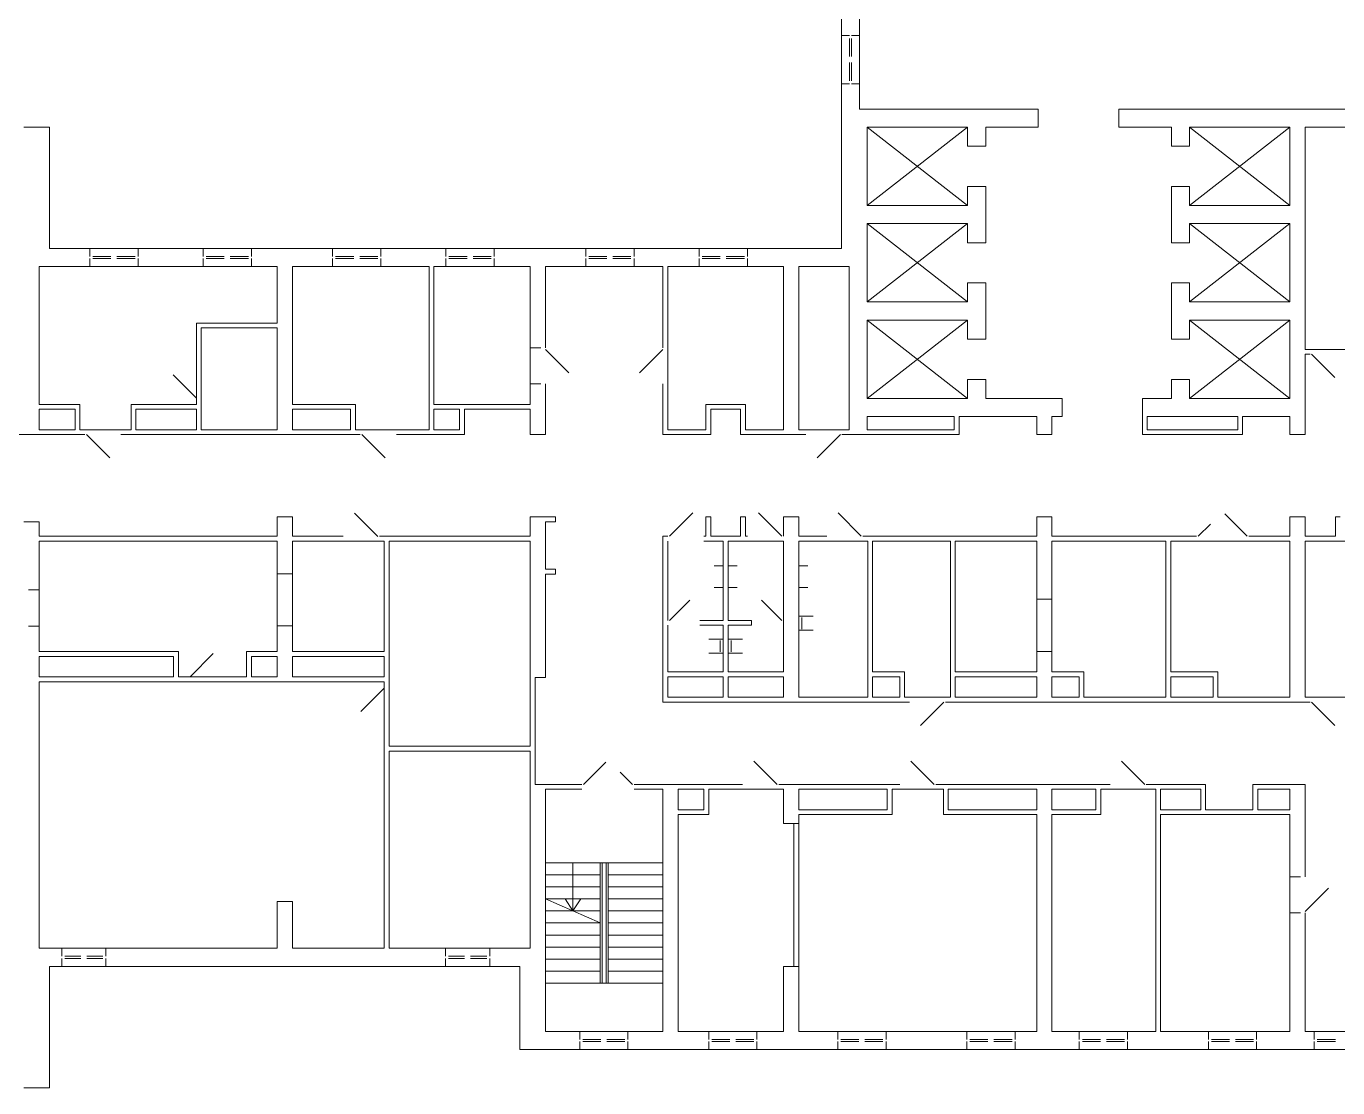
# Model space of a CAD drawing. Header units: millimetres. Extents: x 76266 to 164351, y 25374 to 87314.
# Drawn here: x 107254 to 139886, y 25374 to 51784 of the extents above; entities that cross this region are included whole.
import ezdxf

# ---------------------------------------------------------------- set-up
doc = ezdxf.new("R2010")
doc.units = ezdxf.units.MM
doc.header["$MEASUREMENT"] = 0
doc.layers.add('Новый_0_Ном._пера__255', color=255, linetype='Continuous', lineweight=18)
doc.layers.add('Новый_0_Ном._пера__7', color=7, linetype='Continuous', lineweight=18)

msp = doc.modelspace()

# ---------------------------------------------------------------- linework, layer by layer
at = {"layer": 'Новый_0_Ном._пера__255', "color": 255, "linetype": 'Continuous', "lineweight": 18, "flags": 128}
for points in [[(139076, 49274), (139076, 43744), (141826, 43744), (141826, 49274)], [(107576, 45804), (107576, 42374), (108591, 42374), (108591, 41744), (109861, 41744), (109861, 42374), (111489, 42374), (111489, 44398), (113496, 44398), (113496, 45804)], [(117276, 41744), (117276, 45804), (113876, 45804), (113876, 42374), (115444, 42374), (115444, 41744)], [(117396, 45804), (117396, 42374), (119796, 42374), (119796, 45804)], [(123216, 45804), (123216, 41744), (124166, 41744), (124166, 42374), (125146, 42374), (125146, 41744), (126096, 41744), (126096, 45804)], [(126476, 45804), (126476, 41744), (127726, 41744), (127726, 45804)], [(111609, 44278), (111609, 41744), (113496, 41744), (113496, 44278)], [(113496, 36224), (113496, 38974), (107576, 38974), (107576, 36224), (111039, 36224), (111039, 35594), (112736, 35594), (112736, 36224)], [(113876, 38974), (113876, 36224), (116161, 36224), (116161, 38974)], [(116281, 38974), (116281, 33872), (119796, 33872), (119796, 35580), (119796, 38974)], [(124716, 38974), (126096, 38974), (126096, 36999), (126096, 35719), (124716, 35719), (124716, 36879), (125296, 36879), (125296, 36999), (124716, 36999)], [(126476, 38974), (126476, 35089), (128192, 35089), (128192, 38974)], [(128312, 38974), (128312, 35719), (129107, 35719), (129107, 35089), (130247, 35089), (130247, 38974)], [(130367, 38974), (130367, 35719), (132396, 35719), (132396, 38974)], [(132776, 38974), (132776, 35719), (133571, 35719), (133571, 35089), (135611, 35089), (135611, 38974)], [(135731, 38974), (135731, 35719), (136905, 35719), (136905, 35089), (138696, 35089), (138696, 38974)], [(144996, 35719), (144996, 38974), (139076, 38974), (139076, 35089), (140216, 35089), (140216, 35719), (140716, 35719), (140716, 36367), (140836, 36367), (140836, 35089), (142252, 35089), (142252, 36210), (142372, 36210), (142372, 35719), (143037, 35719), (143037, 35989), (143937, 35989), (143937, 36312), (144057, 36312), (144057, 35719)], [(113496, 28844), (113496, 30004), (113876, 30004), (113876, 28844), (116161, 28844), (116161, 35474), (107576, 35474), (107576, 28844)], [(116281, 33752), (116281, 28844), (119796, 28844), (119796, 32919), (119796, 33752)], [(123476, 32169), (123476, 26774), (126096, 26774), (126096, 28389), (126356, 28389), (126356, 31951), (126096, 31951), (126096, 32799), (124236, 32799), (124236, 32169)], [(126476, 31951), (126476, 28389), (126476, 26774), (132396, 26774), (132396, 32169), (130076, 32169), (130076, 32799), (128796, 32799), (128796, 32169), (126476, 32169)], [(132776, 32169), (132776, 26774), (135356, 26774), (135356, 32799), (133990, 32799), (133990, 32169)], [(135476, 32169), (135476, 26774), (138696, 26774), (138696, 32169)]]:
    msp.add_lwpolyline(points, close=True, dxfattribs=at)
at = {"layer": 'Новый_0_Ном._пера__7', "color": 7, "linetype": 'Continuous', "lineweight": 18}
for p, q in [((127536, 51554), (127736, 51554)), ((127536, 51554), (127536, 50354)), ((127536, 51554), (127736, 51554)), ((127736, 51479), (127736, 51029)), ((127786, 51554), (127986, 51554)), ((127786, 51554), (127986, 51554)), ((127786, 51029), (127786, 51479)), ((127986, 51554), (127986, 50354)), ((127736, 50879), (127736, 50429)), ((127786, 50429), (127786, 50879)), ((127536, 50354), (127736, 50354)), ((127536, 50354), (127736, 50354)), ((127786, 50354), (127986, 50354)), ((127786, 50354), (127986, 50354)), ((132436, 49724), (132436, 49274)), ((132436, 49724), (132436, 49274)), ((134436, 49724), (134436, 49274)), ((134436, 49724), (134436, 49274)), ((128176, 47324), (130676, 49274)), ((130676, 47324), (128176, 49274)), ((136196, 47324), (138696, 49274)), ((138696, 47324), (136196, 49274)), ((131126, 48799), (130676, 48799)), ((131126, 48799), (130676, 48799)), ((135746, 48799), (136196, 48799)), ((135746, 48799), (136196, 48799)), ((131126, 47799), (130676, 47799)), ((131126, 47799), (130676, 47799)), ((135746, 47799), (136196, 47799)), ((135746, 47799), (136196, 47799)), ((128176, 44923), (130676, 46874)), ((130676, 44923), (128176, 46874)), ((136196, 44923), (138696, 46874)), ((138696, 44923), (136196, 46874)), ((131126, 46399), (130676, 46399)), ((131126, 46399), (130676, 46399)), ((135746, 46399), (136196, 46399)), ((135746, 46399), (136196, 46399)), ((108836, 46254), (108836, 46054)), ((110036, 46254), (108836, 46254)), ((108836, 46254), (108836, 46054)), ((109361, 46054), (108911, 46054)), ((109961, 46054), (109511, 46054)), ((110036, 46254), (110036, 46054)), ((110036, 46254), (110036, 46054)), ((111656, 46254), (111656, 46054)), ((112856, 46254), (111656, 46254)), ((111656, 46254), (111656, 46054)), ((112181, 46054), (111731, 46054)), ((112781, 46054), (112331, 46054)), ((112856, 46254), (112856, 46054)), ((112856, 46254), (112856, 46054)), ((114876, 46254), (114876, 46054)), ((116076, 46254), (114876, 46254)), ((114876, 46254), (114876, 46054)), ((115401, 46054), (114951, 46054)), ((116001, 46054), (115551, 46054)), ((116076, 46254), (116076, 46054)), ((116076, 46254), (116076, 46054)), ((117696, 46254), (117696, 46054)), ((118896, 46254), (117696, 46254)), ((117696, 46254), (117696, 46054)), ((118221, 46054), (117771, 46054)), ((118821, 46054), (118371, 46054)), ((118896, 46254), (118896, 46054)), ((118896, 46254), (118896, 46054)), ((121176, 46254), (121176, 46054)), ((122376, 46254), (121176, 46254)), ((121176, 46254), (121176, 46054)), ((121701, 46054), (121251, 46054)), ((122301, 46054), (121851, 46054)), ((122376, 46254), (122376, 46054)), ((122376, 46254), (122376, 46054)), ((123996, 46254), (123996, 46054)), ((125196, 46254), (123996, 46254)), ((123996, 46254), (123996, 46054)), ((124521, 46054), (124071, 46054)), ((125121, 46054), (124671, 46054)), ((125196, 46254), (125196, 46054)), ((125196, 46254), (125196, 46054)), ((108836, 46004), (108836, 45804)), ((108836, 46004), (108836, 45804)), ((110036, 45804), (108836, 45804)), ((108911, 46004), (109361, 46004)), ((109511, 46004), (109961, 46004)), ((110036, 46004), (110036, 45804)), ((110036, 46004), (110036, 45804)), ((111656, 46004), (111656, 45804)), ((111656, 46004), (111656, 45804)), ((112856, 45804), (111656, 45804)), ((111731, 46004), (112181, 46004)), ((112331, 46004), (112781, 46004)), ((112856, 46004), (112856, 45804)), ((112856, 46004), (112856, 45804)), ((114876, 46004), (114876, 45804)), ((114876, 46004), (114876, 45804)), ((116076, 45804), (114876, 45804)), ((114951, 46004), (115401, 46004)), ((115551, 46004), (116001, 46004)), ((116076, 46004), (116076, 45804)), ((116076, 46004), (116076, 45804)), ((117696, 46004), (117696, 45804)), ((117696, 46004), (117696, 45804)), ((118896, 45804), (117696, 45804)), ((117771, 46004), (118221, 46004)), ((118371, 46004), (118821, 46004)), ((118896, 46004), (118896, 45804)), ((118896, 46004), (118896, 45804)), ((121176, 46004), (121176, 45804)), ((121176, 46004), (121176, 45804)), ((122376, 45804), (121176, 45804)), ((121251, 46004), (121701, 46004)), ((121851, 46004), (122301, 46004)), ((122376, 46004), (122376, 45804)), ((122376, 46004), (122376, 45804)), ((123996, 46004), (123996, 45804)), ((123996, 46004), (123996, 45804)), ((125196, 45804), (123996, 45804)), ((124071, 46004), (124521, 46004)), ((124671, 46004), (125121, 46004)), ((125196, 46004), (125196, 45804)), ((125196, 46004), (125196, 45804)), ((131126, 45399), (130676, 45399)), ((131126, 45399), (130676, 45399)), ((135746, 45399), (136196, 45399)), ((135746, 45399), (136196, 45399)), ((128176, 42523), (130676, 44473)), ((130676, 42523), (128176, 44473)), ((136196, 42523), (138696, 44473)), ((138696, 42523), (136196, 44473)), ((120061, 43784), (119796, 43784)), ((120061, 43784), (119796, 43784)), ((120061, 43784), (119796, 43784)), ((120176, 43744), (120756, 43164)), ((123096, 43744), (122516, 43164)), ((131126, 43998), (130676, 43998)), ((131126, 43998), (130676, 43998)), ((135746, 43998), (136196, 43998)), ((135746, 43998), (136196, 43998)), ((139236, 43624), (139816, 43044)), ((111489, 42534), (110909, 43114)), ((120061, 42884), (119796, 42884)), ((120061, 42884), (119796, 42884)), ((120061, 42884), (119796, 42884)), ((131126, 42998), (130676, 42998)), ((131126, 42998), (130676, 42998)), ((135746, 42998), (136196, 42998)), ((135746, 42998), (136196, 42998)), ((133026, 42523), (133026, 42073)), ((133026, 42523), (133026, 42073)), ((135026, 42523), (135026, 42073)), ((135026, 42523), (135026, 42073)), ((108751, 41624), (109331, 41044)), ((113496, 41624), (113876, 41624)), ((113496, 41624), (113876, 41624)), ((115604, 41624), (116184, 41044)), ((119796, 41624), (120176, 41624)), ((119796, 41624), (120176, 41624)), ((126096, 41624), (126476, 41624)), ((126096, 41624), (126476, 41624)), ((127511, 41624), (126931, 41044)), ((132396, 41624), (132776, 41624)), ((132396, 41624), (132776, 41624)), ((138696, 41624), (139076, 41624)), ((138696, 41624), (139076, 41624)), ((113496, 39574), (113876, 39574)), ((113496, 39574), (113876, 39574)), ((116001, 39089), (115421, 39669)), ((119796, 39574), (120176, 39574)), ((119796, 39574), (120176, 39574)), ((123256, 39094), (123836, 39674)), ((126056, 39094), (125476, 39674)), ((126096, 39574), (126476, 39574)), ((126096, 39574), (126476, 39574)), ((128032, 39094), (127452, 39674)), ((132396, 39574), (132776, 39574)), ((132396, 39574), (132776, 39574)), ((137631, 39094), (137073, 39651)), ((138696, 39574), (139076, 39574)), ((138696, 39574), (139076, 39574)), ((136411, 39094), (136716, 39399)), ((124596, 38362), (124368, 38362)), ((124596, 37822), (124596, 38362)), ((124716, 37822), (124716, 38362)), ((124716, 38362), (124945, 38362)), ((126476, 37822), (126476, 38362)), ((126476, 38362), (126705, 38362)), ((113876, 38164), (113496, 38164)), ((113876, 38164), (113496, 38164)), ((124596, 38177), (124596, 38007)), ((124716, 38177), (124716, 38007)), ((126476, 38177), (126476, 38007)), ((107311, 37762), (107576, 37762)), ((107311, 37762), (107576, 37762)), ((107311, 37762), (107576, 37762)), ((124596, 37822), (124368, 37822)), ((124716, 37822), (124945, 37822)), ((126476, 37822), (126705, 37822)), ((132776, 37529), (132396, 37529)), ((132776, 37529), (132396, 37529)), ((123256, 36999), (123765, 37508)), ((126056, 36999), (125547, 37508)), ((126476, 36755), (126476, 37105)), ((126832, 37105), (126476, 37105)), ((126554, 37075), (126554, 36786)), ((107311, 36862), (107576, 36862)), ((107311, 36862), (107576, 36862)), ((107311, 36862), (107576, 36862)), ((113876, 36864), (113496, 36864)), ((113876, 36864), (113496, 36864)), ((126832, 36755), (126476, 36755)), ((124240, 36536), (124596, 36536)), ((124519, 36505), (124519, 36216)), ((124596, 36186), (124596, 36536)), ((124716, 36186), (124716, 36536)), ((125072, 36536), (124716, 36536)), ((124794, 36505), (124794, 36216)), ((132776, 36229), (132396, 36229)), ((132776, 36229), (132396, 36229)), ((111329, 35594), (111909, 36174)), ((124240, 36186), (124596, 36186)), ((125072, 36186), (124716, 36186)), ((113876, 35474), (113496, 35474)), ((113876, 35474), (113496, 35474)), ((116161, 35314), (115581, 34734)), ((126476, 34969), (126096, 34969)), ((126476, 34969), (126096, 34969)), ((130087, 34969), (129507, 34389)), ((132776, 34969), (132396, 34969)), ((132776, 34969), (132396, 34969)), ((139076, 34969), (138696, 34969)), ((139076, 34969), (138696, 34969)), ((139236, 34969), (139816, 34389)), ((121116, 32919), (121674, 33476)), ((125936, 32919), (125356, 33499)), ((129846, 32919), (129266, 33499)), ((135083, 32919), (134503, 33499)), ((122336, 32919), (122031, 33225)), ((126476, 32919), (126096, 32919)), ((126476, 32919), (126096, 32919)), ((132776, 32919), (132396, 32919)), ((132776, 32919), (132396, 32919)), ((139076, 32919), (138696, 32919)), ((139076, 32919), (138696, 32919)), ((120176, 30974), (123096, 30974)), ((120856, 30974), (120856, 29774)), ((121536, 30974), (121536, 27974)), ((121586, 30974), (121586, 27974)), ((121686, 30974), (121686, 27974)), ((121736, 30974), (121736, 27974)), ((120176, 30674), (121536, 30674)), ((120176, 30374), (121536, 30374)), ((120176, 30374), (121536, 30374)), ((121736, 30674), (123096, 30674)), ((121736, 30374), (123096, 30374)), ((121736, 30374), (123096, 30374)), ((138961, 30623), (138696, 30623)), ((138961, 30623), (138696, 30623)), ((138961, 30623), (138696, 30623)), ((120176, 30074), (121536, 30074)), ((120176, 30074), (121536, 29474)), ((120856, 29774), (120661, 30074)), ((120856, 29774), (121052, 30074)), ((121736, 30074), (123096, 30074)), ((139076, 29763), (139656, 30343)), ((113876, 30004), (113496, 30004)), ((113876, 30004), (113496, 30004)), ((120176, 29774), (121536, 29774)), ((121736, 29774), (123096, 29774)), ((138961, 29723), (138696, 29723)), ((138961, 29723), (138696, 29723)), ((138961, 29723), (138696, 29723)), ((120176, 29474), (121536, 29474)), ((121736, 29474), (123096, 29474)), ((120176, 29174), (121536, 29174)), ((120176, 29174), (121536, 29174)), ((121736, 29174), (123096, 29174)), ((121736, 29174), (123096, 29174)), ((108136, 28644), (108136, 28844)), ((109236, 28844), (108136, 28844)), ((108136, 28644), (108136, 28844)), ((109236, 28644), (109236, 28844)), ((109236, 28644), (109236, 28844)), ((117686, 28644), (117686, 28844)), ((118786, 28844), (117686, 28844)), ((117686, 28644), (117686, 28844)), ((118786, 28644), (118786, 28844)), ((118786, 28644), (118786, 28844)), ((120176, 28874), (121536, 28874)), ((121736, 28874), (123096, 28874)), ((108136, 28394), (108136, 28594)), ((108136, 28394), (108136, 28594)), ((109236, 28394), (108136, 28394)), ((108211, 28644), (108611, 28644)), ((108611, 28594), (108211, 28594)), ((108761, 28644), (109161, 28644)), ((109161, 28594), (108761, 28594)), ((109236, 28394), (109236, 28594)), ((109236, 28394), (109236, 28594)), ((117686, 28394), (117686, 28594)), ((117686, 28394), (117686, 28594)), ((118786, 28394), (117686, 28394)), ((117761, 28644), (118161, 28644)), ((118161, 28594), (117761, 28594)), ((118311, 28644), (118711, 28644)), ((118711, 28594), (118311, 28594)), ((118786, 28394), (118786, 28594)), ((118786, 28394), (118786, 28594)), ((120176, 28574), (121536, 28574)), ((120176, 28574), (121536, 28574)), ((121736, 28574), (123096, 28574)), ((121736, 28574), (123096, 28574)), ((120176, 28274), (121536, 28274)), ((120176, 28274), (121536, 28274)), ((121736, 28274), (123096, 28274)), ((121736, 28274), (123096, 28274)), ((120176, 27974), (123096, 27974)), ((121026, 26574), (121026, 26774)), ((122226, 26774), (121026, 26774)), ((121026, 26574), (121026, 26774)), ((122226, 26574), (122226, 26774)), ((122226, 26574), (122226, 26774)), ((124236, 26574), (124236, 26774)), ((125436, 26774), (124236, 26774)), ((124236, 26574), (124236, 26774)), ((125436, 26574), (125436, 26774)), ((125436, 26574), (125436, 26774)), ((127446, 26574), (127446, 26774)), ((128646, 26774), (127446, 26774)), ((127446, 26574), (127446, 26774)), ((128646, 26574), (128646, 26774)), ((128646, 26574), (128646, 26774)), ((130656, 26574), (130656, 26774)), ((131856, 26774), (130656, 26774)), ((130656, 26574), (130656, 26774)), ((131856, 26574), (131856, 26774)), ((131856, 26574), (131856, 26774)), ((133456, 26574), (133456, 26774)), ((134656, 26774), (133456, 26774)), ((133456, 26574), (133456, 26774)), ((134656, 26574), (134656, 26774)), ((134656, 26574), (134656, 26774)), ((136666, 26574), (136666, 26774)), ((137866, 26774), (136666, 26774)), ((136666, 26574), (136666, 26774)), ((137866, 26574), (137866, 26774)), ((137866, 26574), (137866, 26774)), ((139301, 26574), (139301, 26774)), ((140501, 26774), (139301, 26774)), ((139301, 26574), (139301, 26774)), ((121026, 26324), (121026, 26524)), ((121026, 26324), (121026, 26524)), ((121101, 26574), (121551, 26574)), ((121551, 26524), (121101, 26524)), ((121701, 26574), (122151, 26574)), ((122151, 26524), (121701, 26524)), ((122226, 26324), (122226, 26524)), ((122226, 26324), (122226, 26524)), ((124236, 26324), (124236, 26524)), ((124236, 26324), (124236, 26524)), ((124311, 26574), (124761, 26574)), ((124761, 26524), (124311, 26524)), ((124911, 26574), (125361, 26574)), ((125361, 26524), (124911, 26524)), ((125436, 26324), (125436, 26524)), ((125436, 26324), (125436, 26524)), ((127446, 26324), (127446, 26524)), ((127446, 26324), (127446, 26524)), ((127521, 26574), (127971, 26574)), ((127971, 26524), (127521, 26524)), ((128121, 26574), (128571, 26574)), ((128571, 26524), (128121, 26524)), ((128646, 26324), (128646, 26524)), ((128646, 26324), (128646, 26524)), ((130656, 26324), (130656, 26524)), ((130656, 26324), (130656, 26524)), ((130731, 26574), (131181, 26574)), ((131181, 26524), (130731, 26524)), ((131331, 26574), (131781, 26574)), ((131781, 26524), (131331, 26524)), ((131856, 26324), (131856, 26524)), ((131856, 26324), (131856, 26524)), ((133456, 26324), (133456, 26524)), ((133456, 26324), (133456, 26524)), ((133531, 26574), (133981, 26574)), ((133981, 26524), (133531, 26524)), ((134131, 26574), (134581, 26574)), ((134581, 26524), (134131, 26524)), ((134656, 26324), (134656, 26524)), ((134656, 26324), (134656, 26524)), ((136666, 26324), (136666, 26524)), ((136666, 26324), (136666, 26524)), ((136741, 26574), (137191, 26574)), ((137191, 26524), (136741, 26524)), ((137341, 26574), (137791, 26574)), ((137791, 26524), (137341, 26524)), ((137866, 26324), (137866, 26524)), ((137866, 26324), (137866, 26524)), ((139301, 26324), (139301, 26524)), ((139301, 26324), (139301, 26524)), ((139376, 26574), (139826, 26574)), ((139826, 26524), (139376, 26524)), ((122226, 26324), (121026, 26324)), ((125436, 26324), (124236, 26324)), ((128646, 26324), (127446, 26324)), ((131856, 26324), (130656, 26324)), ((134656, 26324), (133456, 26324)), ((137866, 26324), (136666, 26324)), ((140501, 26324), (139301, 26324))]:
    msp.add_line(p, q, dxfattribs=at)
for points in [[(127536, 53114), (127536, 51554)], [(127986, 51554), (127986, 52674)], [(127536, 50354), (127536, 49724)], [(127986, 49724), (127986, 50354)], [(127536, 49724), (127536, 46254)], [(127986, 49724), (128176, 49724)], [(132436, 49724), (128176, 49724)], [(142350, 49724), (134436, 49724)], [(107836, 49274), (107196, 49274)], [(107836, 46254), (107836, 49274)], [(128176, 49274), (130676, 49274)], [(128176, 47324), (128176, 49274)], [(130676, 49274), (130676, 48799)], [(131126, 49274), (132436, 49274)], [(131126, 48799), (131126, 49274)], [(134436, 49274), (135746, 49274)], [(135746, 49274), (135746, 48799)], [(136196, 49274), (138696, 49274)], [(136196, 48799), (136196, 49274)], [(138696, 49274), (138696, 47324)], [(139076, 49274), (141826, 49274)], [(139076, 43744), (139076, 49274)], [(130676, 47799), (130676, 47324)], [(131126, 46399), (131126, 47799)], [(135746, 47799), (135746, 46399)], [(136196, 47324), (136196, 47799)], [(130676, 47324), (128176, 47324)], [(138696, 47324), (136196, 47324)], [(128176, 46254), (128176, 46874)], [(128176, 46874), (130676, 46874)], [(130676, 46874), (130676, 46399)], [(136196, 46874), (138696, 46874)], [(136196, 46399), (136196, 46874)], [(138696, 46874), (138696, 44923)], [(108836, 46254), (107836, 46254)], [(111656, 46254), (110036, 46254)], [(114876, 46254), (112856, 46254)], [(117696, 46254), (116076, 46254)], [(121176, 46254), (118896, 46254)], [(123996, 46254), (122376, 46254)], [(127536, 46254), (125196, 46254)], [(128176, 46254), (128176, 45804)], [(107576, 45804), (107836, 45804)], [(107576, 42374), (107576, 45804)], [(107836, 45804), (108836, 45804)], [(110036, 45804), (111656, 45804)], [(112856, 45804), (113496, 45804)], [(113496, 45804), (113496, 44398)], [(113876, 45804), (114876, 45804)], [(113876, 42374), (113876, 45804)], [(116076, 45804), (117276, 45804)], [(117276, 45804), (117276, 42374)], [(117396, 45804), (117696, 45804)], [(117396, 42374), (117396, 45804)], [(118896, 45804), (119796, 45804)], [(119796, 45804), (119796, 43784)], [(120176, 45804), (121176, 45804)], [(120176, 43784), (120176, 45804)], [(122376, 45804), (123096, 45804)], [(123096, 45804), (123096, 43784)], [(123216, 45804), (123996, 45804)], [(123216, 43784), (123216, 45804)], [(125196, 45804), (126096, 45804)], [(126096, 45804), (126096, 41744)], [(126476, 45804), (127726, 45804)], [(126476, 41744), (126476, 45804)], [(127726, 45804), (127726, 41744)], [(128176, 44923), (128176, 45804)], [(130676, 45399), (130676, 44923)], [(131126, 43998), (131126, 45399)], [(135746, 45399), (135746, 43998)], [(136196, 44923), (136196, 45399)], [(130676, 44923), (128176, 44923)], [(138696, 44923), (136196, 44923)], [(111489, 44398), (111609, 44398)], [(111489, 44398), (111489, 43394)], [(113496, 44398), (111609, 44398)], [(128176, 42523), (128176, 44473)], [(128176, 44473), (130676, 44473)], [(130676, 44473), (130676, 43998)], [(136196, 44473), (138696, 44473)], [(136196, 43998), (136196, 44473)], [(138696, 44473), (138696, 42523)], [(111609, 43394), (111609, 44278)], [(111609, 44278), (113496, 44278)], [(113496, 44278), (113496, 41744)], [(139196, 43744), (139076, 43744)], [(139076, 41624), (139076, 43624)], [(139076, 43624), (139196, 43624)], [(119796, 42884), (119796, 42374)], [(120176, 41624), (120176, 42884)], [(123096, 42884), (123096, 41744)], [(123216, 41744), (123216, 42884)], [(130676, 42998), (130676, 42523)], [(131126, 42523), (131126, 42998)], [(135746, 42998), (135746, 42523)], [(136196, 42523), (136196, 42998)], [(111489, 42494), (111489, 42374)], [(111609, 41744), (111609, 42494)], [(130676, 42523), (128176, 42523)], [(133026, 42523), (131126, 42523)], [(135746, 42523), (135026, 42523)], [(138696, 42523), (136196, 42523)], [(108471, 42374), (107576, 42374)], [(107576, 41744), (107576, 42254)], [(107576, 42254), (108471, 42254)], [(108591, 42374), (108471, 42374)], [(108471, 42254), (108471, 41744)], [(108591, 41744), (108591, 42374)], [(109861, 42374), (109861, 42254)], [(111489, 42374), (109861, 42374)], [(109861, 42254), (109861, 41744)], [(109981, 42254), (111489, 42254)], [(109981, 41744), (109981, 42254)], [(111489, 42254), (111489, 41744)], [(115324, 42374), (113876, 42374)], [(113876, 41744), (113876, 42254)], [(113876, 42254), (115324, 42254)], [(115444, 42374), (115324, 42374)], [(115324, 42254), (115324, 41744)], [(115444, 41744), (115444, 42374)], [(117276, 42374), (117276, 42254)], [(117276, 42254), (117276, 41744)], [(119796, 42374), (117396, 42374)], [(117396, 41744), (117396, 42254)], [(117396, 42254), (118036, 42254)], [(118036, 42254), (118036, 41744)], [(118156, 41744), (118156, 42254)], [(118156, 42254), (119796, 42254)], [(119796, 42254), (119796, 41624)], [(124166, 42374), (124286, 42374)], [(124166, 42374), (124166, 41744)], [(125146, 42374), (124286, 42374)], [(124286, 41744), (124286, 42254)], [(124286, 42254), (125026, 42254)], [(125026, 42254), (125026, 41624)], [(125146, 42374), (125146, 42254)], [(125146, 41744), (125146, 42254)], [(128176, 41744), (128176, 42073)], [(128176, 42073), (130345, 42073)], [(130345, 42073), (130345, 41744)], [(130465, 42073), (132396, 42073)], [(130465, 41624), (130465, 42073)], [(132396, 42073), (132396, 41624)], [(132776, 42073), (133026, 42073)], [(132776, 41624), (132776, 42073)], [(135026, 42073), (135026, 41624)], [(135146, 42073), (137398, 42073)], [(135146, 41744), (135146, 42073)], [(137398, 42073), (137398, 41744)], [(137518, 42073), (138696, 42073)], [(137518, 41744), (137518, 42073)], [(138696, 42073), (138696, 41624)], [(103836, 41624), (108711, 41624)], [(108471, 41744), (107576, 41744)], [(108711, 41744), (108591, 41744)], [(109861, 41744), (109611, 41744)], [(109611, 41624), (113496, 41624)], [(111489, 41744), (109981, 41744)], [(113496, 41744), (111609, 41744)], [(115324, 41744), (113876, 41744)], [(113876, 41624), (115564, 41624)], [(115564, 41744), (115444, 41744)], [(117276, 41744), (116464, 41744)], [(116464, 41624), (118156, 41624)], [(118036, 41744), (117396, 41744)], [(118156, 41624), (118156, 41744)], [(123096, 41624), (123096, 41744)], [(123096, 41624), (124286, 41624)], [(124166, 41744), (123216, 41744)], [(124286, 41624), (124286, 41744)], [(125026, 41624), (125146, 41624)], [(126096, 41744), (125146, 41744)], [(125146, 41624), (126096, 41624)], [(126651, 41744), (126476, 41744)], [(126476, 41624), (126651, 41624)], [(127726, 41744), (127551, 41744)], [(127551, 41624), (127726, 41624)], [(128176, 41624), (127726, 41624)], [(130345, 41744), (128176, 41744)], [(128176, 41624), (130345, 41624)], [(130465, 41624), (130345, 41624)], [(135026, 41624), (135146, 41624)], [(137398, 41744), (135146, 41744)], [(135146, 41624), (137518, 41624)], [(137518, 41624), (137518, 41744)], [(113496, 39574), (113496, 39094)], [(113876, 39094), (113876, 39574)], [(119796, 39574), (119796, 39094)], [(120426, 39574), (120176, 39574)], [(120426, 39454), (120426, 39574)], [(124286, 39574), (124166, 39574)], [(124166, 39574), (124166, 39094)], [(124286, 39094), (124286, 39574)], [(125146, 39574), (125026, 39574)], [(125026, 39574), (125026, 39094)], [(125146, 39094), (125146, 39574)], [(126096, 39574), (126096, 39094)], [(126476, 39094), (126476, 39574)], [(132396, 39574), (132396, 39094)], [(132776, 39094), (132776, 39574)], [(138696, 39574), (138696, 39094)], [(139076, 39094), (139076, 39574)], [(139946, 39574), (139826, 39574)], [(139826, 39574), (139826, 39094)], [(107576, 39454), (107196, 39454)], [(107576, 39094), (107576, 39454)], [(120176, 38274), (120176, 39454)], [(120176, 39454), (120426, 39454)], [(113496, 39094), (107576, 39094)], [(107576, 37762), (107576, 38974)], [(107576, 38974), (113496, 38974)], [(113496, 38974), (113496, 38164)], [(115141, 39094), (113876, 39094)], [(113876, 38164), (113876, 38974)], [(113876, 38974), (115141, 38974)], [(119796, 39094), (116041, 39094)], [(116041, 38974), (116161, 38974)], [(116161, 38974), (116161, 36224)], [(116281, 38974), (119796, 38974)], [(116281, 33872), (116281, 38974)], [(119796, 38974), (119796, 35580)], [(123096, 39094), (123216, 39094)], [(123096, 39094), (123096, 34969)], [(123216, 36999), (123216, 38974)], [(124166, 39094), (124116, 39094)], [(124116, 38974), (124596, 38974)], [(125026, 39094), (124286, 39094)], [(124596, 38974), (124596, 36999)], [(124716, 36999), (124716, 38974)], [(124716, 38974), (125196, 38974)], [(125196, 39094), (125146, 39094)], [(126096, 38974), (126096, 36999)], [(127172, 39094), (126476, 39094)], [(126476, 38974), (127172, 38974)], [(126476, 35089), (126476, 38974)], [(132396, 39094), (128072, 39094)], [(128072, 38974), (128192, 38974)], [(128192, 38974), (128192, 35089)], [(128312, 38974), (130247, 38974)], [(128312, 35719), (128312, 38974)], [(130247, 38974), (130247, 35089)], [(130367, 38974), (132396, 38974)], [(130367, 35719), (130367, 38974)], [(132396, 38974), (132396, 37529)], [(136371, 39094), (132776, 39094)], [(132776, 37529), (132776, 38974)], [(132776, 38974), (135611, 38974)], [(135611, 38974), (135611, 35719)], [(135731, 38974), (136371, 38974)], [(135731, 35719), (135731, 38974)], [(138696, 39094), (137671, 39094)], [(137671, 38974), (138696, 38974)], [(138696, 38974), (138696, 35089)], [(139826, 39094), (139076, 39094)], [(139076, 35089), (139076, 38974)], [(139076, 38974), (140066, 38974)], [(120426, 38274), (120176, 38274)], [(120426, 38154), (120426, 38274)], [(120176, 35580), (120176, 38154)], [(120176, 38154), (120426, 38154)], [(123216, 35719), (123216, 36879)], [(124596, 36999), (124016, 36999)], [(124016, 36879), (124596, 36879)], [(124596, 36879), (124596, 35719)], [(125296, 36999), (124716, 36999)], [(124716, 35719), (124716, 36879)], [(124716, 36879), (125296, 36879)], [(126096, 36879), (126096, 35719)], [(107576, 36224), (107576, 36862)], [(113496, 36864), (113496, 36224)], [(113876, 36224), (113876, 36864)], [(110919, 36224), (107576, 36224)], [(111039, 36224), (110919, 36224)], [(111039, 35594), (111039, 36224)], [(112736, 36224), (112856, 36224)], [(112736, 36224), (112736, 35594)], [(113496, 36224), (112856, 36224)], [(116161, 36224), (113876, 36224)], [(132396, 36229), (132396, 35719)], [(132776, 35719), (132776, 36229)], [(107576, 35594), (107576, 36104)], [(107576, 36104), (110919, 36104)], [(110919, 36104), (110919, 35594)], [(112856, 35594), (112856, 36104)], [(112856, 36104), (113496, 36104)], [(113496, 36104), (113496, 35594)], [(113876, 35594), (113876, 36104)], [(113876, 36104), (116161, 36104)], [(116161, 36104), (116161, 35594)], [(110919, 35594), (107576, 35594)], [(111289, 35594), (111039, 35594)], [(112736, 35594), (112189, 35594)], [(113496, 35594), (112856, 35594)], [(116161, 35594), (113876, 35594)], [(119796, 35580), (119796, 33872)], [(119916, 35580), (120176, 35580)], [(119916, 32919), (119916, 35580)], [(124596, 35719), (123216, 35719)], [(123216, 35089), (123216, 35599)], [(123216, 35599), (124596, 35599)], [(124596, 35599), (124596, 35089)], [(126096, 35719), (124716, 35719)], [(124716, 35089), (124716, 35599)], [(124716, 35599), (126096, 35599)], [(126096, 35599), (126096, 35089)], [(128987, 35719), (128312, 35719)], [(128312, 35089), (128312, 35599)], [(128312, 35599), (128987, 35599)], [(129107, 35719), (128987, 35719)], [(128987, 35599), (128987, 35089)], [(129107, 35089), (129107, 35719)], [(132396, 35719), (130367, 35719)], [(130367, 35599), (132396, 35599)], [(130367, 35089), (130367, 35599)], [(132396, 35599), (132396, 35089)], [(133451, 35719), (132776, 35719)], [(132776, 35089), (132776, 35599)], [(132776, 35599), (133451, 35599)], [(133571, 35719), (133451, 35719)], [(133451, 35599), (133451, 35089)], [(133571, 35089), (133571, 35719)], [(135611, 35719), (135611, 35599)], [(135611, 35599), (135611, 35089)], [(136785, 35719), (135731, 35719)], [(135731, 35089), (135731, 35599)], [(135731, 35599), (136785, 35599)], [(136905, 35719), (136785, 35719)], [(136785, 35599), (136785, 35089)], [(136905, 35089), (136905, 35719)], [(107576, 28844), (107576, 35474)], [(107576, 35474), (111289, 35474)], [(112189, 35474), (113496, 35474)], [(113876, 35474), (116161, 35474)], [(116161, 35474), (116161, 33632)], [(123096, 34969), (123216, 34969)], [(124596, 35089), (123216, 35089)], [(123216, 34969), (126096, 34969)], [(126096, 35089), (124716, 35089)], [(128192, 35089), (126476, 35089)], [(126476, 34969), (129227, 34969)], [(128987, 35089), (128312, 35089)], [(129227, 35089), (129107, 35089)], [(130247, 35089), (130127, 35089)], [(130127, 34969), (132396, 34969)], [(132396, 35089), (130367, 35089)], [(133451, 35089), (132776, 35089)], [(132776, 34969), (138696, 34969)], [(135611, 35089), (133571, 35089)], [(136785, 35089), (135731, 35089)], [(138696, 35089), (136905, 35089)], [(139196, 35089), (139076, 35089)], [(139076, 34969), (139196, 34969)], [(117510, 33872), (116281, 33872)], [(116281, 33632), (116281, 33752)], [(116281, 33752), (117510, 33752)], [(119796, 33872), (118410, 33872)], [(118410, 33752), (119796, 33752)], [(119796, 33752), (119796, 32919)], [(116161, 32732), (116161, 28844)], [(116281, 28844), (116281, 32732)], [(119796, 32919), (119796, 28844)], [(120176, 32919), (119916, 32919)], [(121076, 32919), (120176, 32919)], [(120176, 28844), (120176, 32799)], [(120176, 32799), (121076, 32799)], [(125076, 32919), (122376, 32919)], [(122376, 32799), (123096, 32799)], [(123096, 32799), (123096, 26774)], [(123476, 32289), (123476, 32799)], [(123476, 32799), (124116, 32799)], [(124116, 32799), (124116, 32289)], [(124236, 32799), (125076, 32799)], [(124236, 32169), (124236, 32799)], [(126096, 32919), (125976, 32919)], [(125976, 32799), (126096, 32799)], [(126096, 32799), (126096, 31951)], [(128986, 32919), (126476, 32919)], [(126476, 32799), (128676, 32799)], [(126476, 32289), (126476, 32799)], [(128676, 32799), (128676, 32289)], [(128796, 32799), (128986, 32799)], [(128796, 32169), (128796, 32799)], [(132396, 32919), (129886, 32919)], [(129886, 32799), (130076, 32799)], [(130076, 32799), (130076, 32169)], [(130196, 32799), (132396, 32799)], [(130196, 32289), (130196, 32799)], [(132396, 32799), (132396, 32289)], [(134223, 32919), (132776, 32919)], [(132776, 32289), (132776, 32799)], [(132776, 32799), (133870, 32799)], [(133870, 32799), (133870, 32289)], [(133990, 32799), (134223, 32799)], [(133990, 32289), (133990, 32799)], [(136596, 32919), (135123, 32919)], [(135123, 32799), (135356, 32799)], [(135356, 32799), (135356, 26774)], [(135476, 32799), (136476, 32799)], [(135476, 32289), (135476, 32799)], [(136476, 32799), (136476, 32289)], [(136596, 32919), (136596, 32799)], [(136596, 32289), (136596, 32799)], [(137776, 32919), (137776, 32799)], [(138696, 32919), (137776, 32919)], [(137776, 32799), (137776, 32289)], [(137896, 32799), (138696, 32799)], [(137896, 32289), (137896, 32799)], [(138696, 32799), (138696, 32289)], [(139076, 30623), (139076, 32919)], [(124116, 32289), (123476, 32289)], [(123476, 26774), (123476, 32169)], [(123476, 32169), (124116, 32169)], [(124236, 32169), (124116, 32169)], [(128676, 32289), (126476, 32289)], [(126476, 32169), (128676, 32169)], [(126476, 31951), (126476, 32169)], [(128796, 32169), (128676, 32169)], [(130076, 32169), (130196, 32169)], [(132396, 32289), (130196, 32289)], [(130196, 32169), (132396, 32169)], [(132396, 32169), (132396, 26774)], [(133870, 32289), (132776, 32289)], [(132776, 26774), (132776, 32169)], [(132776, 32169), (133990, 32169)], [(133990, 32169), (133990, 32289)], [(136476, 32289), (135476, 32289)], [(135476, 26774), (135476, 32169)], [(135476, 32169), (138696, 32169)], [(137776, 32289), (136596, 32289)], [(138696, 32289), (137896, 32289)], [(138696, 32169), (138696, 30623)], [(126096, 31951), (126476, 31951)], [(126356, 31951), (126356, 28389)], [(126476, 31951), (126356, 31951)], [(126476, 28389), (126476, 31951)], [(113496, 30004), (113496, 28844)], [(113876, 28844), (113876, 30004)], [(138696, 29723), (138696, 26774)], [(139076, 26774), (139076, 29723)], [(107576, 28844), (107836, 28844)], [(108136, 28844), (107836, 28844)], [(113496, 28844), (109236, 28844)], [(116161, 28844), (113876, 28844)], [(117686, 28844), (116281, 28844)], [(119536, 28844), (118786, 28844)], [(119796, 28844), (119536, 28844)], [(120176, 26774), (120176, 28844)], [(107836, 25374), (107836, 28394)], [(107836, 28394), (108136, 28394)], [(109236, 28394), (117686, 28394)], [(118786, 28394), (119536, 28394)], [(119536, 28394), (119536, 26324)], [(126476, 28389), (126096, 28389)], [(126096, 28389), (126096, 26774)], [(126356, 28389), (126476, 28389)], [(126476, 26774), (126476, 28389)], [(121026, 26774), (120176, 26774)], [(123096, 26774), (122226, 26774)], [(124236, 26774), (123476, 26774)], [(126096, 26774), (125436, 26774)], [(127446, 26774), (126476, 26774)], [(130656, 26774), (128646, 26774)], [(132396, 26774), (131856, 26774)], [(133456, 26774), (132776, 26774)], [(135356, 26774), (134656, 26774)], [(136666, 26774), (135476, 26774)], [(138696, 26774), (137866, 26774)], [(139301, 26774), (139076, 26774)], [(119536, 26324), (120176, 26324)], [(120176, 26324), (121026, 26324)], [(122226, 26324), (124236, 26324)], [(125436, 26324), (127446, 26324)], [(128646, 26324), (130656, 26324)], [(131856, 26324), (133456, 26324)], [(134656, 26324), (136666, 26324)], [(137866, 26324), (139301, 26324)], [(107836, 25374), (107196, 25374)]]:
    msp.add_lwpolyline(points, dxfattribs=at)

doc.saveas('drawing.dxf')
